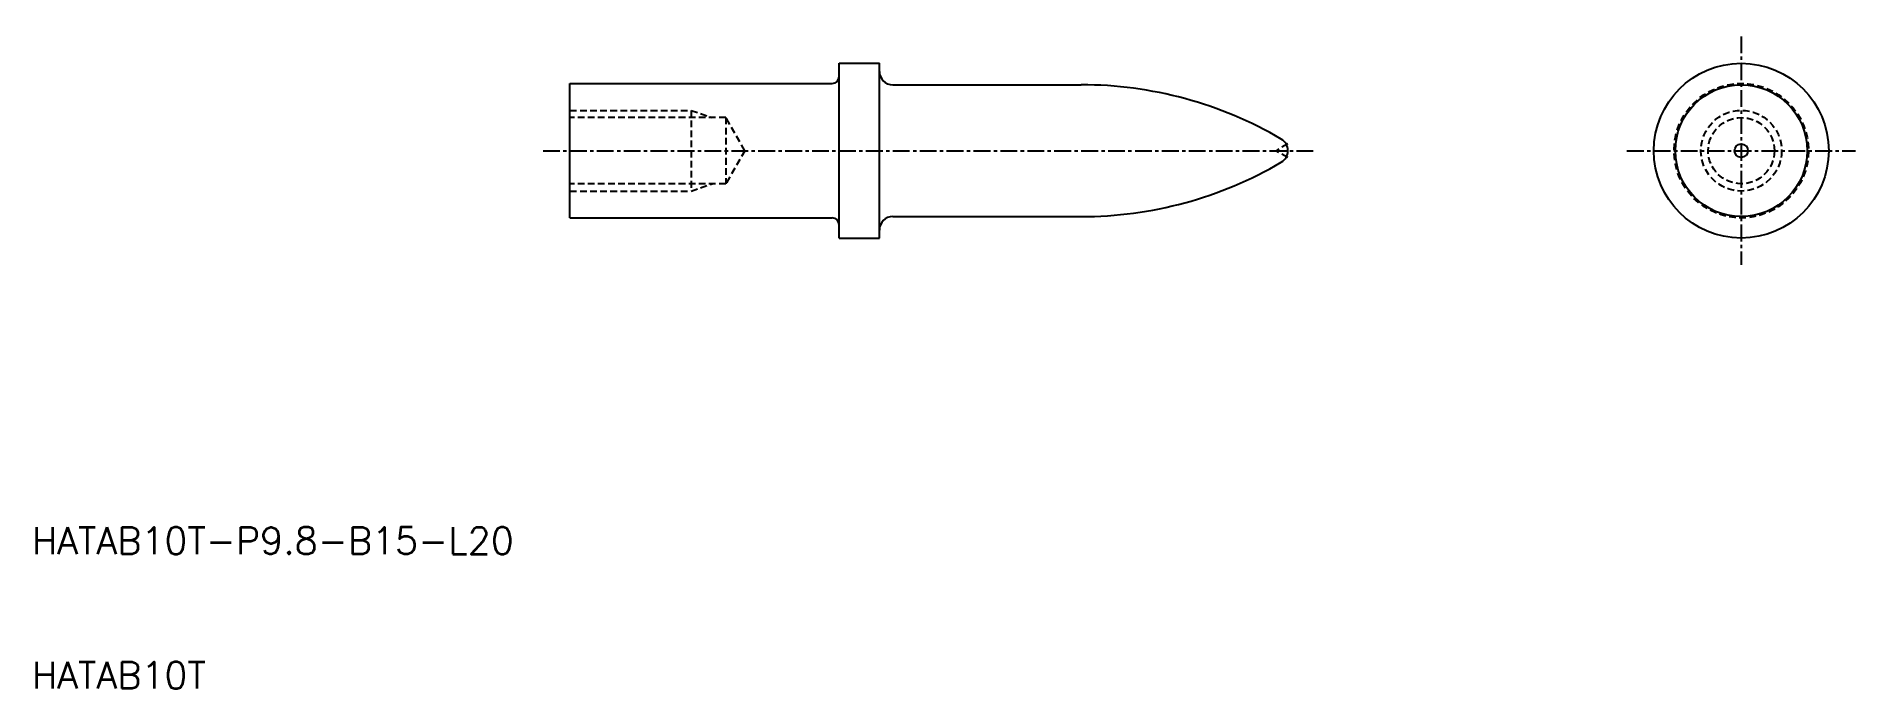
# Model space of a CAD drawing. Extents: x 10 to 146, y 10 to 58.
import ezdxf

# ---------------------------------------------------------------- set-up
doc = ezdxf.new("R2010")
doc.units = 0
doc.linetypes.add('CENTER', pattern=[2, 1.25, -0.25, 0.25, -0.25])
doc.linetypes.add('DASHED', pattern=[0.75, 0.5, -0.25])
doc.layers.get('0').update_dxf_attribs({"linetype": 'CONTINUOUS'})
doc.layers.add('CENTER', color=1, linetype='CENTER')
doc.styles.get("Standard").update_dxf_attribs({"font": 'txt.shx'})

msp = doc.modelspace()

# ---------------------------------------------------------------- linework, layer by layer
at = {"color": 7, "linetype": 'CONTINUOUS'}
for p, q in [((70, 43.5), (70, 56.5)), ((70, 56.5), (73, 56.5)), ((73, 43.5), (73, 56.5)), ((50, 45), (50, 55)), ((50, 55), (69.5, 55)), ((74, 54.9), (88, 54.9)), ((50, 45), (69.5, 45)), ((74, 45.1), (88, 45.1)), ((70, 43.5), (73, 43.5))]:
    msp.add_line(p, q, dxfattribs=at)
at = {"color": 3, "linetype": 'DASHED'}
for p, q in [((50, 53), (59, 53)), ((59, 53), (59, 47)), ((59, 53), (60.56, 52.46)), ((61.58, 52.46), (50, 52.46)), ((63, 50), (61.58, 52.46)), ((61.58, 52.46), (61.58, 47.54)), ((103.35, 50.5), (102.48, 50)), ((63, 50), (61.58, 47.54)), ((103.35, 49.5), (102.48, 50)), ((61.58, 47.54), (50, 47.54)), ((59, 47), (60.56, 47.54)), ((50, 47), (59, 47))]:
    msp.add_line(p, q, dxfattribs=at)
at = {"color": 7, "linetype": 'CONTINUOUS'}
for radius in [6.5, 4.9, 0.5]:
    msp.add_circle((137.06, 50), radius, dxfattribs=at)
at = {"color": 3, "linetype": 'DASHED'}
for radius in [5, 3, 2.46]:
    msp.add_circle((137.06, 50), radius, dxfattribs=at)
at = {"color": 7, "linetype": 'CONTINUOUS'}
for centre, radius, start, end in [((69.5, 55.5), 0.5, 270, 0), ((74, 55.9), 1, 180, 270), ((88, 25.5), 29.4, 59.6184, 90), ((102.36, 50), 1, 300.3816, 59.6184), ((88, 74.5), 29.4, 270, 300.3816), ((69.5, 44.5), 0.5, 0, 90), ((74, 44.1), 1, 90, 180)]:
    msp.add_arc(centre, radius, start, end, dxfattribs=at)
at = {"layer": 'CENTER', "color": 1, "linetype": 'CENTER'}
for p, q in [((137.06, 58.5), (137.06, 41.5)), ((48, 50), (105.36, 50)), ((128.56, 50), (145.56, 50))]:
    msp.add_line(p, q, dxfattribs=at)

# ---------------------------------------------------------------- texts
at = {"color": 7, "linetype": 'CONTINUOUS'}
for s, p in [('HATAB10T-P9.8-B15-L20', (10, 20)), ('HATAB10T ', (10, 10))]:
    msp.add_text(s, height=2, dxfattribs=at).set_placement(p)

doc.saveas('drawing.dxf')
